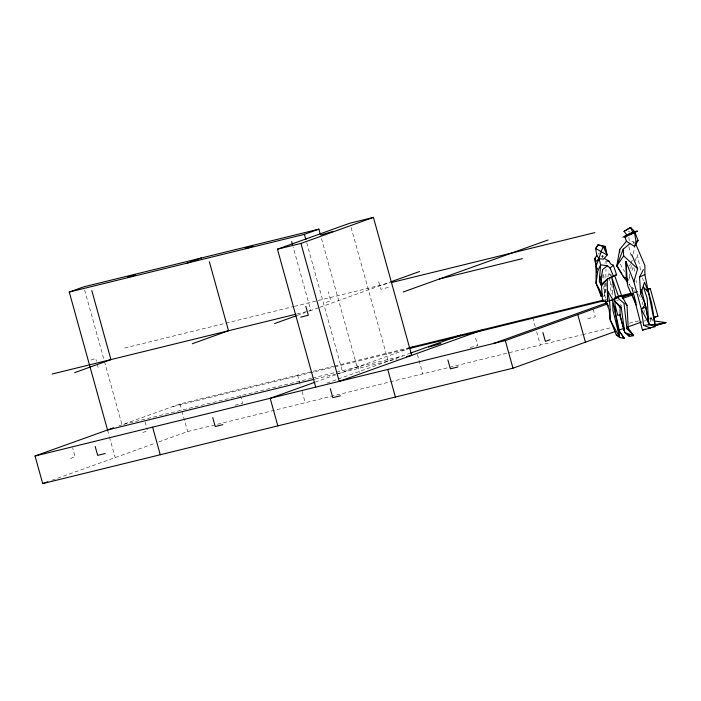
<?xml version="1.0" encoding="UTF-8"?>
<svg xmlns="http://www.w3.org/2000/svg" width="701" height="701" viewBox="0 0 701 701"><rect width="100%" height="100%" fill="white"/><g stroke="black" fill="none" stroke-linecap="round" stroke-linejoin="round"><path stroke-width="0.53" stroke-dasharray="3.5 2.63" d="M602.86 278.025L602.886 273.776M605.892 277.587L605.971 269.315M606.014 264.137L606.05 261.035L604.499 263.69M610.764 281.434L610.457 288.628L612.262 294.919M605.559 282.959L604.77 295.848L607.425 301.088M633.169 253.727L634.878 246.936M607.872 277.14L608.967 270.945M650.151 321.82L650.765 317.868L654.629 321.04M629.752 274.003L628.552 280.356L629.884 276.431M630.751 268.72L631.347 265.539M602.851 255.357L602.448 257.293L600.021 253.771M602.956 255.33L602.448 257.293L604.542 255.015M635.237 260.676L637.253 254.726L640.688 270.49M631.89 270.551L632.889 267.607M609.038 281.031L609.817 279.129M629.428 266.135L630.401 264.172M630.891 263.19L632.346 260.255M598.128 254.235L599.416 252.886M90.946 360.104L95.643 358.421L96.466 361.392M326.079 302.403L330.776 300.72L328.296 291.782M297.18 315.441L305.408 312.488M309.518 311.016L318.771 307.695M319.796 307.327L389.703 282.24M118.749 425.963L179.999 403.978L333.571 366.29M70.415 458.48L75.112 456.789L72.632 447.86M142.89 432.464L147.587 430.782L146.754 427.803M315.091 382.185L408.008 348.835M51.892 480.299L154.982 443.286M158.864 441.893L187.649 431.562L581.646 334.876M326.929 383.105L337.137 379.443M338.154 379.075L409.603 353.427M634.414 292.93L638.497 291.458M616.573 300.668L618.615 299.932M643.614 321.295L645.656 320.559M649.687 319.121L651.781 318.368M124.629 348.011L293.412 306.591M294.481 306.337L390.019 282.889M388.415 287.392L380.801 289.268L378.321 280.33M297.022 313.934L307.625 311.332M308.685 311.078L310.806 310.552L293.123 246.813M334.631 366.027L408.771 347.836M604.718 299.756L606.882 299.222M634.37 292.475L638.62 291.432M172.744 406.58L333.737 367.07M334.798 366.816L407.877 348.879M311.603 378.26L122.018 424.788L104.493 361.611M312.664 378.005L402.663 355.915M315.117 379.048L335.236 374.106M336.296 373.852L397.371 358.859M234.993 405.213L242.607 403.347L240.128 394.418M470.117 347.512L477.732 345.646L475.26 336.717M587.683 318.666L595.298 316.799L592.818 307.862M582.706 334.622L611.307 327.604M629.244 323.196L638.839 320.848M649.415 318.245L651.553 317.728M602.15 296.357L604.77 295.848L606.321 287.655L606.102 282.626M634.668 243.081L633.485 241.88L629.235 240.741L628.85 236.824M628.166 231.05L630.033 232.171M634.028 288.768L630.593 286.578L628.885 284.107M612.578 275.94L608.494 272.943L610.983 276.29M620.157 304.62L621.717 305.881M634.125 290.573L635.535 292.168M620.21 264.102L624.652 271.594M650.765 317.868L652.911 321.628M638.611 294.105L641.643 299.642M629.288 283.791L631.47 289.18M532.69 317.43L535.24 326.622M536.659 331.731L540.34 345.015M417.393 354.452L422.773 373.87M351.087 227.387L388.17 361.12M357.694 365.563L359.622 372.511M321.522 238.62L357.151 367.087M306.731 242.774L342.658 372.292M297.557 375.123L300.396 385.348M302.096 391.473L305.215 402.716M179.999 403.978L181.699 410.111M181.98 411.128L187.649 431.562M145.107 421.844L146.483 426.804M84.637 290.004L104.204 360.551M97.57 365.361L98.122 367.35M107.525 429.993L109.225 436.118M109.505 437.144L115.174 457.578M642.572 277.762L643.422 280.856M628.858 246.743L631.811 258.17M633.485 241.88L633.897 243.685M642.449 301.912L643.045 305.058M644.035 310.298L644.429 312.401M633.914 267.764L634.633 272.006M636.07 280.488L636.42 282.617M603.692 286.42L604.77 295.848L604.437 283.861M611.745 283.914L612.946 295.883M603.675 274.564L604.139 279.69"/><path stroke-width="1.05" d="M601.292 293.482L601.283 296.523L596.043 283.195L596.122 266.108L603.149 246.349L605.252 246.472L607.145 255.041L603.517 259.177L599.101 258.73L595.228 262.069L596.279 266.161M619.702 252.588L619.719 249.407L626.379 241.302L625.003 237.069L634.966 232.539L638.094 240.461L634.51 246.393L626.379 241.302M649.012 325.01L645.419 304.681L640.661 293.807L644.508 282.24L648.679 292.676L651.562 302.841L654.629 321.04L665.95 322.565L654.988 324.607L644.867 274.573L644.911 265.609L635.851 244.281M623.75 328.138L623.925 330.25L620.052 315.476L620.131 307.415L616.319 302.788M598.847 260.816L599.101 258.73L596.849 255.585L595.613 248.469L598.032 244.851L603.149 246.349L607.145 255.041L595.613 248.469M641.196 289.548L640.661 293.807L639.514 277.097L643.387 269.675M621.989 273.995L616.775 266.17L619.719 249.407M604.744 248.443L605.252 246.472L598.032 244.851L595.815 248.434M633.835 297.014L642.466 330.101L650.554 328.033L643.632 325.413L641.371 309.29L633.897 281.714L637.63 268.737L631.715 254.437M634.51 246.393L636.061 241.898L634.528 232.53M629.726 243.782L623.215 249.205L616.775 266.17M623.215 249.205L623.653 255.935L616.985 265.626L623.11 276.509L627.737 282.459M596.849 255.585L594.807 258.319L595.228 262.069M628.289 329.566L627.044 305.408L621.629 295.656C615.417 297.794 609.563 302.893 602.588 300.966L601.493 285.973L607.276 279.121L616.591 274.827L613.349 265.232L610.65 263.953L608.959 261.158L604.306 258.397M649.161 328.059L655.233 326.719L649.292 324.642L641.371 309.29L645.419 304.681M614.462 300.966L621.191 307.187L624.784 332.572L633.608 335.63L626.904 328.743L627.947 327.595L633.608 335.63L629.472 336.471L624.784 332.572L620.052 315.476M622.856 237.201L637.279 231.19L633.722 232.452M635.115 232.171L636.158 231.19M599.101 258.73L600.617 264.864L599.294 281.373L601.493 285.973L601.318 284.361L607.276 279.121L614.707 275.668L621.629 295.656L617.712 296.672M613.541 276.299L610.036 268.036L613.349 265.232M610.036 268.036L607.504 265.775L602.72 269.394L600.985 279.313L601.318 284.361M633.835 232.355L634.773 231.663L630.62 227.448L624.03 231.391L626.983 235.142L634.773 231.663M636.061 241.898L638.094 240.461M624.267 236.772L630.243 233.354L637.279 231.19M610.308 319.866L616.337 335.087L619.684 337.575L609.87 319.402L610.229 309.728L609.528 300.72L612.937 299.862L619.938 296.146L614.707 297.776L615.574 314.381L619.684 337.575L624.381 338.329L619.404 331.038L615.206 311.831M624.03 231.391L630.62 227.448L632.819 232.425M632.977 233.643L634.966 232.539M641.371 309.29L645.674 307.02L641.573 289.513M626.983 235.142L624.775 236.298L625.59 236.132M639.514 277.097L644.867 274.573M642.466 330.101L645.209 329.076M314.057 379.311L107.525 429.993L69.268 292.045L83.761 286.84L318.894 229.148L320.357 234.406M130.605 276.702L135.302 275.02L127.687 276.886M186.834 263.199L201.327 257.994M248.172 247.856L252.859 246.174L245.254 248.04M69.268 292.045L304.4 234.344L318.894 229.148M315.695 387.136L277.438 249.188L349.913 223.181L373.431 217.406L411.68 355.354L406.571 356.607M320.743 234.984L333.045 231.435M277.438 249.188L300.957 243.422L373.431 217.406M74.709 372.608L110.942 359.604L91.813 290.626M192.267 343.753L228.508 330.749L209.38 261.78M274.564 323.564L296.155 315.809M390.729 281.863L419.513 271.532M403.136 292.01L548.077 239.987M615.04 331.555L512.966 368.191L42.7 483.594L35.05 456L113.65 427.794M314.381 382.439L270.183 398.299L277.833 425.893M408.955 348.493L415.123 346.276M42.7 483.594L47.808 481.762M410.628 353.059L460.645 335.104M440.859 343.543L428.548 347.1M484.154 329.339L339.214 381.362L300.957 243.422M493.557 343.49L606.856 302.823M622.173 297.32L632.372 293.658M35.05 456L505.316 340.607L607.381 303.962M622.506 298.538L632.907 294.806M647.172 289.688L650.256 288.575L657.906 316.169L653.796 317.641M550.066 339.705L545.369 341.387L542.898 332.458M620.665 314.363L617.844 315.38L615.373 306.442M618.843 330.189L624.223 328.252M627.281 327.157L641.459 322.066M653.577 326.272L665.95 322.565L655.049 325.378M635.299 232.18L627.132 234.765M614.584 275.379L616.591 274.827M391.079 282.626L594.895 232.609M52.154 374.027L295.962 314.197M439.369 279.007L522.42 258.625M300.711 317.15L308.326 315.275L305.846 306.346M408.771 347.836L603.71 300.002M621.656 295.594L631.215 293.246M647.076 289.355L650.256 288.575M408.937 348.616L603.824 300.799M621.831 296.374L632.416 293.78M654.725 316.948L657.906 316.169M105.273 453.503L97.658 455.37L95.178 446.441M222.839 424.657L215.225 426.523L212.745 417.594M340.406 395.802L332.791 397.677L330.311 388.74M457.963 366.956L450.357 368.822L447.878 359.893M620.131 307.415L621.191 307.187M625.003 237.069L626.457 236.772M643.632 325.413L649.292 324.642L645.674 307.02M648.688 324.502L654.988 324.607L654.629 321.04M607.013 261.07L608.959 261.158M607.504 265.775L600.617 264.864L597.787 271.077L596.043 283.195L602.089 294.429L601.283 296.523L600.284 292.431M616.337 335.087L618.352 335.902M622.374 337.514L624.381 338.329L619.001 331.284M616.74 296.935L623.995 303.296L626.904 328.743M623.653 255.935L637.63 268.737M648.679 292.676L643.422 286.946L647.181 298.223L648.565 322.399M627.395 334.14L629.472 336.471L629.139 334.5M624.968 302.998L627.044 305.408M623.145 275.738L624.889 278.341L626.238 277.289L625.967 261.464L633.897 281.714M608.582 306.074L605.261 300.808L609.055 309.264L610.185 318.806M612.937 299.862L607.338 290.293L607.276 279.121M627.106 279.147L626.238 277.289L627.991 286.49L636.21 304.97M595.613 260.229L594.807 258.319L596.095 264.295M596.674 272.593L596.122 266.108L597.243 269.158M599.863 276.264L600.985 279.313L601.493 285.973M618.58 296.532L611.57 276.93L615.837 298.223M596.122 266.108L596.989 269.149M631.846 287.804L636.114 303.191M577.782 314.591L585.431 342.176M505.316 340.607L512.966 368.191M387.749 369.453L395.399 397.046M304.4 234.344L305.855 239.611M291.677 241.582L292.545 244.719M152.616 427.154L160.266 454.739M619.684 337.575L612.989 310.648L612.639 299.905L615.574 314.381M609.528 300.72L607.338 290.293L607.618 301.43M605.252 246.472L605.646 250.485M625.967 261.464L627.211 280.689"/></g></svg>
